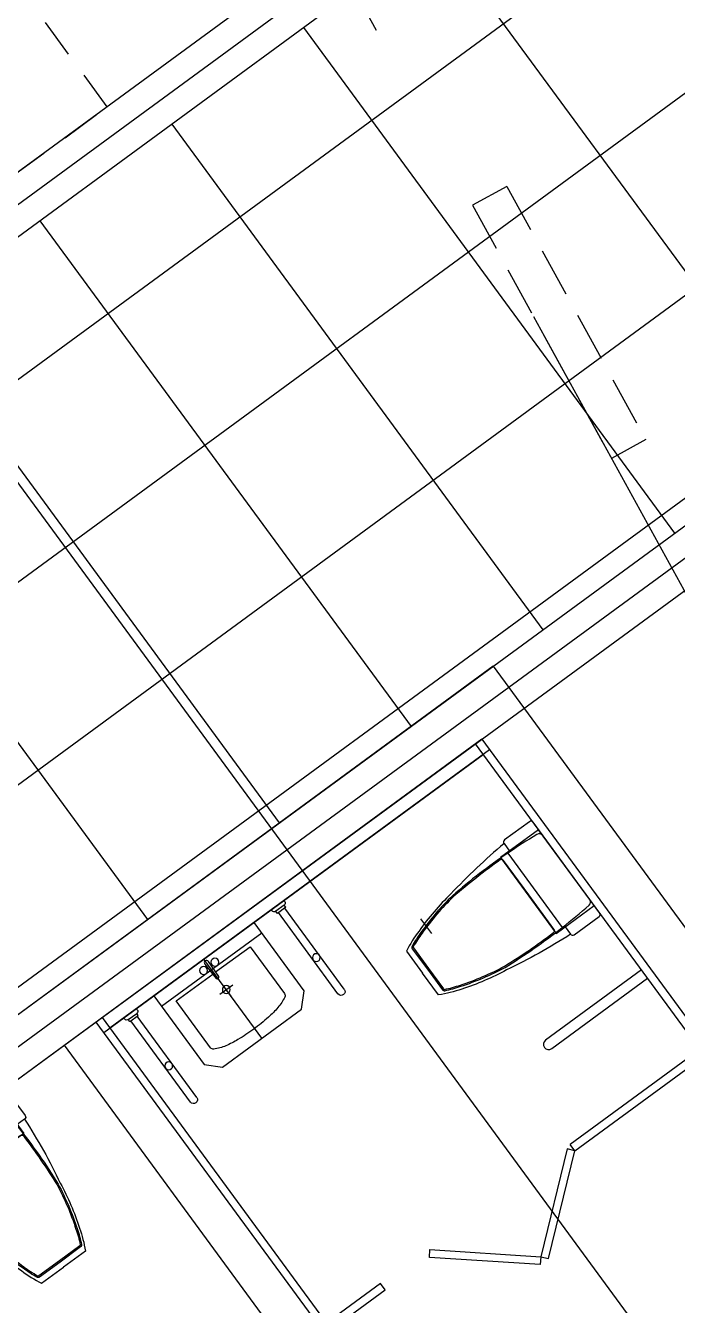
# Model space of a CAD drawing. Header units: millimetres. Extents: x 75184266 to 76346726, y -35850126 to -33679385.
# Drawn here: x 75438574 to 75441067, y -34538090 to -34533193 of the extents above; entities that cross this region are included whole.
import ezdxf

# ---------------------------------------------------------------- set-up
doc = ezdxf.new("R2010")
doc.units = ezdxf.units.MM
doc.header["$LTSCALE"] = 50
doc.header["$MEASUREMENT"] = 0
for name, pattern in [('HIDDEN2', [0.1875, 0.125, -0.0625]), ('XR-지하3층$0$-HID', [2.5, 1.5, -1]), ('XR-지하3층$0$H', [1.3, 0.8, -0.5])]:
    doc.linetypes.add(name, pattern=pattern)
doc.layers.get('Defpoints').update_dxf_attribs({"color": 51, "linetype": 'CONTINUOUS'})
for name, color, linetype in [('XR-지하3층$0$W1', 3, 'CONTINUOUS'), ('XR-지하3층$0$XR-1F-PLAN$0$A-EQP1', 1, 'CONTINUOUS'), ('XR-지하3층$0$XR-1F-PLAN$0$A-FIN6', 6, 'CONTINUOUS'), ('XR-지하3층$0$XR-1F-PLAN$0$A-WAL3', 3, 'CONTINUOUS')]:
    doc.layers.add(name, color=color, linetype=linetype)
doc.layers.add('건축', color=8, linetype='CONTINUOUS', plot=False)

# ---------------------------------------------------------------- blocks, each defined once
blk = doc.blocks.new('XR-지하3층$0$XR-1F-PLAN$0$좌변기')
at = {"layer": 'XR-지하3층$0$XR-1F-PLAN$0$A-EQP1'}
for points in [[(-544.4, 76.1), (-544.4, 111.1, 0.414214), (-554.4, 121.1), (-672.4, 121.1, 0.414214), (-682.4, 111.1), (-682.4, -318.9, 0.414214), (-672.4, -328.9), (-554.4, -328.9, 0.414214), (-544.4, -318.9), (-544.4, -283.9)], [(-544.4, 111.1, -0.030636), (-266.4, 76.4, -0.045977), (-84.4, 34, -0.042274), (0, 0), (0, -103.9)], [(-534.4, -281, 0.029867), (-267.6, -275, 0.046073), (-88, -233.1, 0.030504), (-29.1, -210.9, 0.291302), (-23.5, -202.3), (-23.5, -105), (-23.5, -7.6, 0.291302), (-29.1, 0.9, 0.030504), (-88, 23.2, 0.046073), (-267.6, 65.1, 0.029888), (-534.4, 71.1)], [(-544.4, -318.9, 0.030636), (-266.4, -284.2, 0.045977), (-84.4, -241.8, 0.042274), (0, -207.9), (0, -103.9)]]:
    blk.add_lwpolyline(points, format="xyb", dxfattribs=at)
blk.add_lwpolyline([(-502.4, -283.9), (-502.4, 76.1), (-682.4, 76.1), (-682.4, -283.9)], close=True, dxfattribs=at)
for points in [[(-667.3, 63.6, 0.336088), (-682.4, 48), (-682.4, -255.8, 0.369332), (-666.2, -272.8, 0.014927), (-534.4, -281), (-534.4, 71.1, 0.014968)], [(-495.6, 67.3, 0.408431), (-504.4, 58.3), (-504.6, -105), (-504.4, -268.2, 0.408431), (-495.6, -277.2, 0.024723), (-268.1, -270.1, 0.046051), (-89.5, -228.4, 0.030519), (-31.2, -206.3, 0.289645), (-28.5, -202.3), (-28.5, -105), (-28.5, -7.7, 0.289645), (-31.2, -3.6, 0.030519), (-89.5, 18.4, 0.046051), (-268.1, 60.1, 0.024723)]]:
    blk.add_lwpolyline(points, format="xyb", close=True, dxfattribs=at)
blk = doc.blocks.new('XR-지하3층$0$XR-1F-PLAN$0$A$C56F60109')
at = {"layer": 'Defpoints'}
blk.add_line((380, 375), (380, 0), dxfattribs=at)
at = {"layer": 'XR-지하3층$0$XR-1F-PLAN$0$A-EQP1'}
for p, q in [((15, 410.1), (15, 25)), ((45, 410.1), (45, 25)), ((715, 410.1), (715, 25)), ((745, 410.1), (745, 25)), ((380, 175.4), (380, 113.3)), ((349.6, 144.2), (411.6, 144.2)), ((617.5, 50), (142.5, 50)), ((0, 5), (0, 0)), ((10, 25), (50, 25)), ((10, 25), (10, 15)), ((10, 15), (50, 15)), ((50, 25), (50, 15)), ((60, 5), (60, 0)), ((700, 5), (700, 0)), ((750, 25), (710, 25)), ((710, 25), (710, 15)), ((750, 15), (710, 15)), ((750, 25), (750, 15)), ((760, 5), (760, 0))]:
    blk.add_line(p, q, dxfattribs=at)
blk.add_lwpolyline([(567.5, 375), (617.5, 325), (617.5, 0), (142.5, 0), (142.5, 325), (192.5, 375)], close=True, dxfattribs=at)
for points in [[(387.1, 65.8), (550.2, 65.8), (550.2, 288.2, 0.272815), (543.5, 299.5, 0.070145), (498.9, 316.6, 0.03268), (447.3, 324.9, 0.023671), (375.2, 328.3, 0.023671), (303.1, 324.9, 0.03268), (251.4, 316.6, 0.070145), (206.8, 299.5, 0.272815), (200.2, 288.2), (200.2, 65.8), (373.2, 65.8)], [(371.3, 17.1), (374.1, 86.7, -1), (386.3, 86.7), (389.1, 17.1, -0.414045), (380.2, 7.6, -0.414045), (371.3, 17.1)]]:
    blk.add_lwpolyline(points, format="xyb", dxfattribs=at)
for centre, radius in [((30, 249.3), 15), ((730, 249.3), 15), ((380, 144.2), 15), ((353.3, 34.2), 15.3), ((407.1, 34.2), 15.3)]:
    blk.add_circle(centre, radius, dxfattribs=at)
for centre, radius, start, end in [((30, 410.1), 15, 0, 180), ((730, 410.1), 15, 0, 180), ((10, 5), 10, 90, 180), ((50, 5), 10, 0, 90), ((710, 5), 10, 90, 180), ((750, 5), 10, 0, 90)]:
    blk.add_arc(centre, radius, start, end, dxfattribs=at)
blk = doc.blocks.new('XR-지하3층$0$A$C0D98130B')
at = {"layer": 'XR-지하3층$0$W1', "ltscale": 0.5}
for p, q in [((-2369.7, 1629.6, 0), (270.8, 3566.8, 0)), ((-2090.2, 1586.7, 0), (389.1, 3405.5, 0)), ((-2369.7, 1629.6, 0), (-133.8, -1418.1, 0)), ((-2090.2, 1586.7, 0), (-90.8, -1138.6, 0))]:
    blk.add_line(p, q, dxfattribs=at)
at = {"layer": 'XR-지하3층$0$XR-1F-PLAN$0$A-EQP1'}
for p, q in [((13.3, 1331.5, 0), (243, 1500, 0)), ((260.8, 1475.9, 0), (31, 1307.3, 0)), ((31, 1307.3, 0), (13.3, 1331.5, 0)), ((-1208.3, 435.3, 0), (-712.4, 799.1, 0)), ((-694.7, 774.9, 0), (-712.4, 799.1, 0)), ((-694.7, 774.9, 0), (-1190.5, 411.1, 0))]:
    blk.add_line(p, q, dxfattribs=at)
at = {"layer": 'XR-지하3층$0$XR-1F-PLAN$0$A-EQP1', "elevation": 0}
for points in [[(-167.7, 1190), (-268.6, 777.2), (-239.5, 770), (-138.6, 1182.9)], [(-692.7, 804.8), (-268.6, 777.2), (-270.6, 747.2), (-694.7, 774.9)]]:
    blk.add_lwpolyline(points, close=True, dxfattribs=at)
blk.add_lwpolyline([(-1431.6, 739.7), (-1064.7, 1008.8, -1), (-1041, 976.6), (-1407.9, 707.4)], format="xyb", dxfattribs=at)
at = {"layer": 'XR-지하3층$0$XR-1F-PLAN$0$A-FIN6'}
for p, q in [((236.6, 1458.1, 0), (-638.9, 2651.4, 0)), ((-2060.6, 1546.4, 0), (-609.3, 2611.1, 0)), ((-585.1, 2628.9, 0), (-2036.4, 1564.1, 0)), ((-84.4, -1096.6, 0), (-2066, 1604.4, 0))]:
    blk.add_line(p, q, dxfattribs=at)
at = {"layer": 'XR-지하3층$0$XR-1F-PLAN$0$A-WAL3', "ltscale": 5}
for p, q in [((364, 1588.8, 0), (-493.7, 2757.9, 0)), ((243, 1500, 0), (-614.7, 2669.2, 0))]:
    blk.add_line(p, q, dxfattribs=at)
at = {"layer": 'XR-지하3층$0$XR-1F-PLAN$0$A-EQP1', "rotation": 306.2657939504788}
blk.add_blockref('XR-지하3층$0$XR-1F-PLAN$0$좌변기', (401, 2568, 0), dxfattribs=at)
at = {"layer": 'XR-지하3층$0$XR-1F-PLAN$0$A-EQP1', "extrusion": (0, 0, -1), "xscale": -1, "zscale": -1, "rotation": 143.734870406842}
blk.add_blockref('XR-지하3층$0$XR-1F-PLAN$0$A$C56F60109', (661.7, 2572.7, 0), dxfattribs=at)
at = {"layer": 'XR-지하3층$0$XR-1F-PLAN$0$A-EQP1', "xscale": -0.9999999999999996, "rotation": 216.2644652505396}
blk.add_blockref('XR-지하3층$0$XR-1F-PLAN$0$좌변기', (-1106.8, 1450.6, 0), dxfattribs=at)

msp = doc.modelspace()

# ---------------------------------------------------------------- hatches: boundary and pattern name
at = {"layer": '건축', "ltscale": 100}
h = msp.add_hatch(dxfattribs=at)
h.set_pattern_fill('NET', color=256, scale=5000, angle=36.2507)
h.set_pattern_definition([(306.265, (75446750.14, -34523876.16), (503.93, 369.702), []), (36.265, (75446750.14, -34523876.16), (-369.702, 503.93), [])])
h.paths.add_polyline_path([(75436940.7, -34535177.7), (75440285.6, -34532725.3), (75445329.1, -34530249.8), (75446236.4, -34529751.8), (75446533.2, -34530292.6), (75446796.2, -34530148.3), (75446092.4, -34528865.8), (75443568.6, -34525425), (75442596.1, -34524409.4), (75444031.4, -34523606), (75448225.3, -34520529.9), (75449171.6, -34521820.1), (75445370.2, -34524608.2), (75445265.8, -34525287.3), (75446353.6, -34526770.3), (75446829.4, -34526421.4), (75447472.2, -34527382.3), (75447036.7, -34527701.7), (75448967.8, -34530334.4), (75448379.8, -34530765.7), (75447423.2, -34531290.7), (75447277.4, -34531025), (75447014.4, -34531169.3), (75447208.3, -34531522.7), (75442342.9, -34534192.9), (75438359.7, -34537113.2)])

# ---------------------------------------------------------------- linework, layer by layer
at = {"layer": '건축', "ltscale": 0.5}
for p, q in [((75440177.9, -34532556.2, 0), (75436345.9, -34535365.7, 0)), ((75440285.6, -34532725.3, 0), (75436302.8, -34535645.3, 0)), ((75442342.9, -34534192.9, 0), (75437721.9, -34537580.8, 0)), ((75442450.6, -34534362, 0), (75438001.4, -34537623.8, 0)), ((75440128.1, -34536666.9, 0), (75440086.3, -34536610, 0))]:
    msp.add_line(p, q, dxfattribs=at)
at = {"layer": '건축', "ltscale": 100}
for p, q in [((75440226.5, -34532644.6, 0), (75436005, -34535739.6, 0)), ((75442396.7, -34534277.4, 0), (75437781, -34537661.5, 0))]:
    msp.add_line(p, q, dxfattribs=at)
at = {"layer": '건축', "linetype": 'HIDDEN2', "ltscale": 30}
for p, q in [((75440414.9, -34533808), (75440283.4, -34533880.2)), ((75440414.9, -34533808), (75440946.6, -34534776.7)), ((75440283.4, -34533880.2), (75440815.1, -34534848.9)), ((75440946.6, -34534776.7), (75440815.1, -34534848.9))]:
    msp.add_line(p, q, dxfattribs=at)
at = {"layer": '건축'}
msp.add_lwpolyline([(75405276.9, -34489566.3), (75448341.7, -34548305.9), (75437440.5, -34556298), (75442666.2, -34563425.7), (75410966.7, -34586666.1), (75425132.9, -34605988.5), (75479241.4, -34566318.9), (75534889.6, -34642222)], dxfattribs=at)
at = {"layer": '건축', "linetype": 'XR-지하3층$0$H', "ltscale": 50}
msp.add_lwpolyline([(75434799.9, -34527119.2), (75438953.1, -34531456.2), (75441794.2, -34536632.9), (75441312, -34536897.5), (75444213.2, -34542183.7), (75446476.9, -34546308.4)], dxfattribs=at)
at = {"layer": '건축', "linetype": 'XR-지하3층$0$-HID', "ltscale": 2, "elevation": 0}
msp.add_lwpolyline([(75438886.3, -34533503.2), (75438472.4, -34532938.7), (75438109.5, -34533204.8), (75438523.4, -34533769.3)], close=True, dxfattribs=at)

# ---------------------------------------------------------------- block references
at = {"layer": '건축', "ltscale": 0.5, "xscale": -1, "rotation": 72.53025961178537}
msp.add_blockref('XR-지하3층$0$A$C0D98130B', (75441205.4, -34538393.3, 0), dxfattribs=at)

doc.saveas('drawing.dxf')
